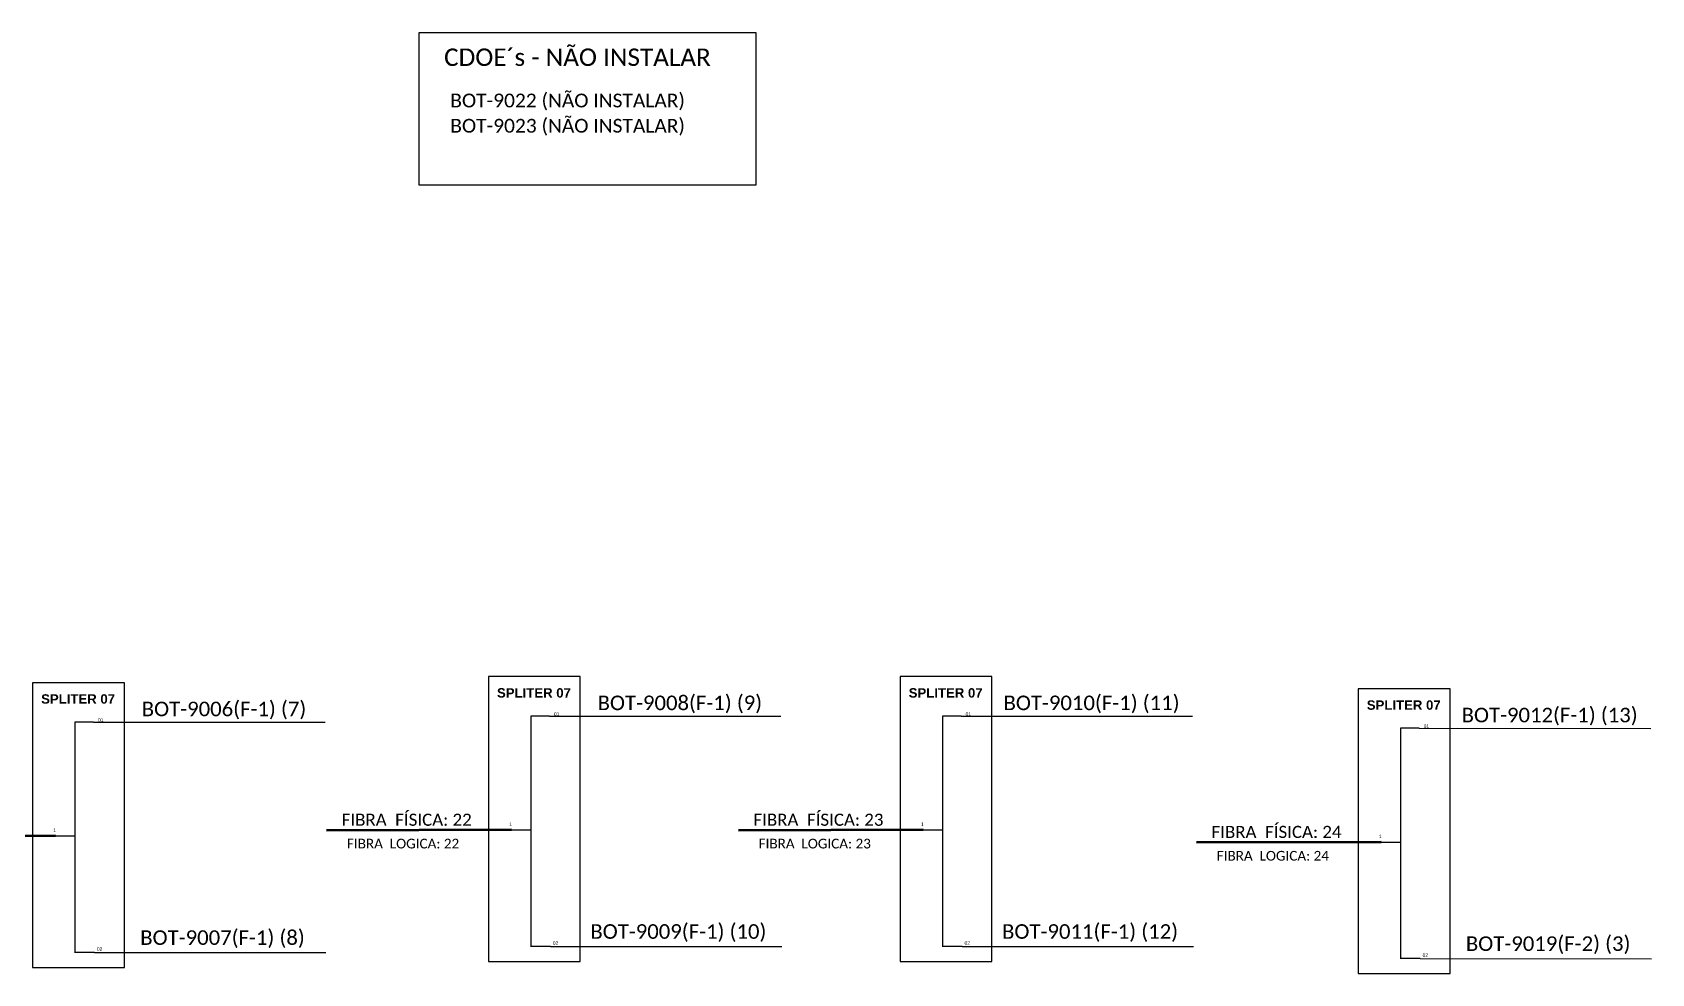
# Model space of a CAD drawing. Header units: millimetres. Extents: x 94385 to 95608, y -863 to 843.
# Drawn here: x 95131.9 to 95607.6, y 506.9 to 783.5 of the extents above; entities that cross this region are included whole.
import ezdxf

# ---------------------------------------------------------------- set-up
doc = ezdxf.new("R2010")
doc.units = ezdxf.units.MM
doc.layers.add('PROJETO_FTTH', color=1, linetype='Continuous')

msp = doc.modelspace()

# ---------------------------------------------------------------- linework, layer by layer
at = {"color": 7, "linetype": 'Continuous'}
for p, q in [((95144.41, 580.79), (95144.41, 513.04)), ((95149.9, 580.79), (95144.41, 580.79)), ((95278.32, 582.58), (95278.32, 514.83)), ((95283.8, 582.58), (95278.32, 582.58)), ((95399.26, 582.58), (95399.26, 514.83)), ((95404.75, 582.58), (95399.26, 582.58)), ((95533.82, 579.01), (95533.82, 511.25)), ((95539.31, 579.01), (95533.82, 579.01)), ((95138.72, 547.36), (95144.38, 547.36)), ((95272.62, 549.15), (95278.29, 549.15)), ((95393.57, 549.15), (95399.24, 549.15)), ((95528.13, 545.58), (95533.8, 545.58)), ((95284.08, 514.88), (95278.59, 514.88)), ((95405.02, 514.88), (95399.54, 514.88)), ((95150.17, 513.1), (95144.69, 513.1)), ((95539.59, 511.31), (95534.1, 511.31))]:
    msp.add_line(p, q, dxfattribs=at)
at = {"color": 10, "linetype": 'Continuous'}
for p, q in [((95149.9, 580.79), (95217.87, 580.77)), ((95283.8, 582.58), (95351.78, 582.56)), ((95404.75, 582.58), (95472.72, 582.56)), ((95539.31, 579.01), (95607.29, 578.98)), ((95284.08, 514.88), (95352.05, 514.86)), ((95405.02, 514.88), (95473, 514.86)), ((95150.17, 513.1), (95218.15, 513.08)), ((95539.59, 511.31), (95607.56, 511.29))]:
    msp.add_line(p, q, dxfattribs=at)
at = {"color": 1, "linetype": 'Continuous', "lineweight": 60}
for p, q in [((95138.72, 547.36), (95084.45, 547.19)), ((95272.62, 549.15), (95218.35, 548.98)), ((95393.57, 549.15), (95339.3, 548.98)), ((95528.13, 545.58), (95473.86, 545.4))]:
    msp.add_line(p, q, dxfattribs=at)
at = {"color": 7}
for points in [[(95131.98, 508.7), (95158.93, 508.7), (95158.93, 592.41), (95131.98, 592.41)], [(95265.88, 510.49), (95292.84, 510.49), (95292.84, 594.19), (95265.88, 594.19)], [(95386.83, 510.49), (95413.79, 510.49), (95413.79, 594.19), (95386.83, 594.19)], [(95521.39, 506.91), (95548.35, 506.91), (95548.35, 590.62), (95521.39, 590.62)]]:
    msp.add_lwpolyline(points, close=True, dxfattribs=at)
at = {"layer": 'PROJETO_FTTH', "ltscale": 2}
msp.add_lwpolyline([(95245.55, 783.53), (95344.41, 783.53), (95344.41, 738.67), (95245.55, 738.67)], close=True, dxfattribs=at)

# ---------------------------------------------------------------- texts
at = {"attachment_point": 5}
for s, insert, char_height, width in [('\\C2;\\fCalibri|b0|i0|c0|p34;CDOE´s - NÃO INSTALAR', (95292.02, 776.2, -2.25), 5.1192, 120.2497), ('\\C7;\\fCalibri|b0|i0|c0|p34;BOT-9022 (NÃO INSTALAR)', (95289.13, 763.07, 1.12), 4.0435, 78.8738), ('\\C7;\\fCalibri|b0|i0|c0|p34;BOT-9023 (NÃO INSTALAR)', (95289.13, 755.65, 1.12), 4.0435, 78.8738), ('\\C10;\\fArial|b1|i0|c0|p34;\\H1x;SPLITER 07', (95279.24, 589.4), 2.7696, 26.9584), ('\\C10;\\fArial|b1|i0|c0|p34;\\H1x;SPLITER 07', (95400.18, 589.4), 2.7696, 26.9584), ('\\C10;\\fArial|b1|i0|c0|p34;\\H1x;SPLITER 07', (95145.33, 587.61), 2.7696, 26.9584), ('{\\fCalibri|b0|i0|c0|p34;\\C7;BOT-9006(F-1) (7)}', (95188.19, 584.23), 4.2796, 104.1272), ('{\\fCalibri|b0|i0|c0|p34;\\C7;BOT-9008(F-1) (9)}', (95322.1, 586.02), 4.2796, 104.1272), ('{\\fCalibri|b0|i0|c0|p34;\\C7;BOT-9010(F-1) (11)}', (95443.04, 586.02), 4.2796, 104.1272), ('\\C10;\\fArial|b1|i0|c0|p34;\\H1x;SPLITER 07', (95534.75, 585.82), 2.7696, 26.9584), ('{\\fCalibri|b0|i0|c0|p34;\\C7;BOT-9012(F-1) (13)}', (95577.6, 582.44), 4.2796, 104.1272), ('\\C7;\\fArial|b0|i0|;\\H1.0273588255048;01 ', (95151.99, 581.41), 2.7696, 5.5543), ('\\C7;\\fArial|b0|i0|;\\H1.0273588255048;01 ', (95285.9, 583.19), 2.7696, 5.5543), ('\\C7;\\fArial|b0|i0|;\\H1.0273588255048;01 ', (95406.84, 583.19), 2.7696, 5.5543), ('\\C7;\\fArial|b0|i0|;\\H1.0273588255048;01 ', (95541.41, 579.62), 2.7696, 5.5543), ('\\C7;\\fCalibri|b0|i0|c0|p34;FIBRA  FÍSICA: 22', (95241.86, 552.12), 3.5663, 53.9169), ('\\C7;\\fCalibri|b0|i0|c0|p34;FIBRA  FÍSICA: 23', (95362.81, 552.12), 3.5663, 53.9169), ('\\C7;\\fArial|b0|i0|;\\H1.0273588255048;1', (95138.46, 549.05), 2.7696, 2.7433), ('\\C7;\\fArial|b0|i0|;\\H1.0273588255048;1', (95272.36, 550.83), 2.7696, 2.7433), ('\\C7;\\fArial|b0|i0|;\\H1.0273588255048;1', (95393.31, 550.83), 2.7696, 2.7433), ('\\C7;\\fCalibri|b0|i0|c0|p34;FIBRA  FÍSICA: 24', (95497.37, 548.54), 3.5663, 53.9169), ('\\C7;\\fArial|b0|i0|;\\H1.0273588255048;1', (95527.87, 547.26), 2.7696, 2.7433), ('\\C7;\\fCalibri|b0|i0|c0|p34;FIBRA  LOGICA: 22', (95240.79, 545.11), 2.8532, 53.9169), ('\\C7;\\fCalibri|b0|i0|c0|p34;FIBRA  LOGICA: 23', (95361.73, 545.11), 2.8532, 53.9169), ('\\C7;\\fCalibri|b0|i0|c0|p34;FIBRA  LOGICA: 24', (95496.29, 541.53), 2.8532, 53.9169), ('{\\fCalibri|b0|i0|c0|p34;\\C7;BOT-9007(F-1) (8)}', (95187.75, 517.04), 4.2796, 104.1272), ('{\\fCalibri|b0|i0|c0|p34;\\C7;BOT-9009(F-1) (10)}', (95321.66, 518.83), 4.2796, 104.1272), ('{\\fCalibri|b0|i0|c0|p34;\\C7;BOT-9011(F-1) (12)}', (95442.6, 518.83), 4.2796, 104.1272), ('\\C7;\\fArial|b0|i0;\\H0.370941x;\\P02\\P', (95151.67, 514.96), 2.7696, 5.8632), ('\\C7;\\fArial|b0|i0;\\H0.370941x;\\P02\\P', (95285.58, 516.75), 2.7696, 5.8632), ('\\C7;\\fArial|b0|i0;\\H0.370941x;\\P02\\P', (95406.53, 516.75), 2.7696, 5.8632), ('{\\fCalibri|b0|i0|c0|p34;\\C7;BOT-9019(F-2) (3)}', (95577.17, 515.26), 4.2796, 104.1272), ('\\C7;\\fArial|b0|i0;\\H0.370941x;\\P02\\P', (95541.09, 513.18), 2.7696, 5.8632)]:
    msp.add_mtext(s, dxfattribs=dict(at, insert=insert, char_height=char_height, width=width))

doc.saveas('drawing.dxf')
